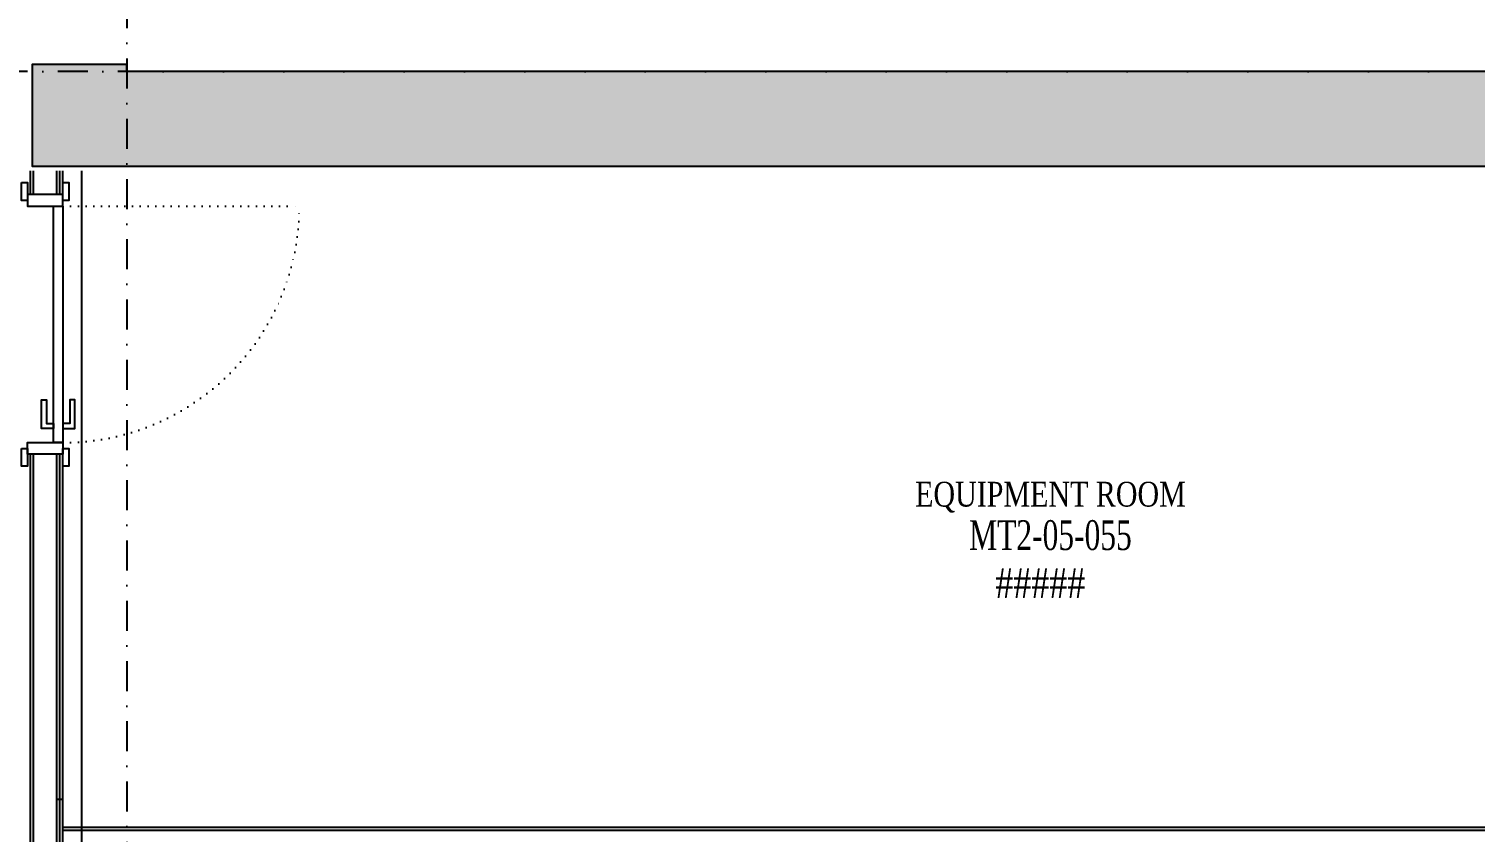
# Model space of a CAD drawing. Header units: inches. Extents: x -772 to 6765, y -813 to 4093.
# Drawn here: x 5059 to 5671, y 3078 to 3418 of the extents above; entities that cross this region are included whole.
import ezdxf
from ezdxf.enums import TextEntityAlignment as Align

# ---------------------------------------------------------------- set-up
doc = ezdxf.new("R2010")
doc.units = ezdxf.units.IN
doc.header["$MEASUREMENT"] = 0
doc.set_wipeout_variables(frame=1)
doc.linetypes.add('DASHDOT', pattern=[25.4, 12.7, -6.35, 0, -6.35])
doc.linetypes.add('DOT2', pattern=[3.175, 0, -3.175])
for name, color, linetype in [('FHM_BEYAZ ALÇIPAN', 7, 'Continuous'), ('FHM_BORDO ALÇIPAN', 190, 'Continuous'), ('FHM_KIRMIZI ALÇIPAN', 1, 'Continuous'), ('H_GAP_Kapi_', 120, 'Continuous'), ('H_GAP_KapiIzdusum', 8, 'DOT2'), ('H_GAP_PozKapi', 9, 'Continuous'), ('H_GAP_WipeoutKapi', 255, 'DOT2'), ('H_ROM_MahalEng', 61, 'Continuous'), ('H_ROM_MahalNumarasi', 61, 'Continuous'), ('H_STR_Aks', 250, 'DASHDOT'), ('H_STR_Betonarme', 4, 'Continuous'), ('H_STR_BetonarmeTarama', 251, 'Continuous')]:
    doc.layers.add(name, color=color, linetype=linetype)
doc.styles.add('HG', font='times.ttf')
doc.styles.add('HG_POZ', font='times.ttf')
doc.styles.add('XR_IZM_MH_PLN_04_ROM$0$HG', font='times.ttf')

# ---------------------------------------------------------------- blocks, each defined once
blk = doc.blocks.new('*U34')
at = {"layer": 'H_GAP_PozKapi', "style": 'HG_POZ'}
blk.add_attdef('K-O', text='', height=15, dxfattribs=at).set_placement((45, 15), align=Align.MIDDLE_CENTER)
at = {"layer": 'H_GAP_PozKapi', "style": 'HG_POZ', "width": 0.7}
blk.add_attdef('KAPIPOZ', text='', height=15, dxfattribs=at).set_placement((45, -30), align=Align.MIDDLE)
at = {"ltscale": 20}
blk.add_wipeout([(0, 3.5), (110, 3.5), (110, -18.5), (0, -18.5)], dxfattribs=at).dxf.layer = 'H_GAP_WipeoutKapi'
for points in [[(-5, 0), (-5, 2.5), (2.5, 2.5), (2.5, 0)], [(0, -15), (5, -15), (5, 0), (0, 0)], [(5, 0), (105, 0), (105, -4), (5, -4)], [(99, 0), (99, 5), (87, 5), (87, 3), (97, 3), (97, 0)], [(110, -15), (105, -15), (105, 0), (110, 0)], [(107.5, 0), (107.5, 2.5), (115, 2.5), (115, 0)], [(99, -4), (99, -9), (87, -9), (87, -7), (97, -7), (97, -4)], [(-5, -17.5), (-5, -15), (2.5, -15), (2.5, -17.5)], [(107.5, -17.5), (107.5, -15), (115, -15), (115, -17.5)]]:
    blk.add_lwpolyline(points, close=True)
at = {"layer": 'H_GAP_KapiIzdusum', "linetype": 'DOT2'}
blk.add_line((5, 0), (5, 100), dxfattribs=at)
blk.add_arc((5, 0), 100, 0, 90, dxfattribs=at)
blk = doc.blocks.new('Not_Mahal')
at = {"color": 0, "style": 'XR_IZM_MH_PLN_04_ROM$0$HG', "width": 0.7}
blk.add_attdef('NO', text='', height=18, dxfattribs=at).set_placement((0, 22.5), align=Align.MIDDLE_CENTER)

msp = doc.modelspace()

# ---------------------------------------------------------------- hatches: boundary and pattern name
at = {"layer": 'H_STR_BetonarmeTarama'}
h = msp.add_hatch(color=256, dxfattribs=at)
h.dxf.hatch_style = 1
h.paths.add_polyline_path([(5990, 3360), (5990, 3400), (5950, 3400), (5100, 3400), (5100, 3402.992), (5060, 3402.992), (5060, 3360)])

# ---------------------------------------------------------------- linework, layer by layer
at = {"layer": 'FHM_BEYAZ ALÇIPAN'}
for points in [[(5059.25, 2592), (5059.25, 3358)], [(5060.5, 2592), (5060.5, 3358)], [(5081, 2592), (5081, 3358)]]:
    msp.add_lwpolyline(points, dxfattribs=at)
at = {"layer": 'FHM_BORDO ALÇIPAN'}
for points in [[(5070.5, 3052), (5070.5, 3092)], [(5071.75, 3052), (5071.75, 3092)], [(5073, 3052), (5073, 3092)]]:
    msp.add_lwpolyline(points, dxfattribs=at)
at = {"layer": 'FHM_KIRMIZI ALÇIPAN'}
for points in [[(5070.5, 3092), (5070.5, 3358)], [(5071.75, 3092), (5071.75, 3358)], [(5073, 3092), (5073, 3358)], [(5070.5, 3092), (5073, 3092)], [(5990, 3080), (5073, 3080)], [(5990, 3078.75), (5073, 3078.75)]]:
    msp.add_lwpolyline(points, dxfattribs=at)
at = {"layer": 'H_STR_Aks'}
msp.add_line((6664.509, 3400), (-659.052, 3400), dxfattribs=at)
at = {"layer": 'H_STR_Betonarme'}
msp.add_lwpolyline([(5990, 3360), (5990, 3400), (5100, 3400), (5100, 3402.992), (5060, 3402.992), (5060, 3360)], close=True, dxfattribs=at)

# ---------------------------------------------------------------- block references
at = {"layer": 'H_ROM_MahalNumarasi'}
ref = msp.add_blockref('Not_Mahal', (5490.938, 3203.814), dxfattribs=dict(at, xscale=0.7, yscale=0.7))
ref.add_attrib('ROOMNAME', 'EQUIPMENT ROOM', dxfattribs={"layer": 'H_ROM_MahalEng', "height": 10.5, "style": 'HG', "width": 0.8}).set_placement((5490.938, 3221.139), align=Align.MIDDLE_CENTER)
ref.add_attrib('NO', 'MT2-05-055', dxfattribs={"layer": '0', "color": 0, "height": 12.6, "style": 'HG', "width": 0.7}).set_placement((5490.938, 3203.814), align=Align.MIDDLE_CENTER)
ref.add_attrib('ALAN', '#####', dxfattribs={"layer": '0', "color": 0, "height": 12.6, "style": 'HG', "width": 0.8}).set_placement((5505.638, 3183.514), align=Align.MIDDLE_RIGHT)

# ---------------------------------------------------------------- next in the draw order: block references
at = {"layer": 'H_GAP_Kapi_'}
ref = msp.add_blockref('*U34', (5073, 3348), dxfattribs=dict(at, rotation=270))
ref.add_attrib('KAPIPOZ', 'AK3 110/220', dxfattribs={"layer": 'H_GAP_PozKapi', "height": 15, "rotation": 450, "style": 'HG_POZ', "width": 0.7}).set_placement((5043, 3303.432), align=Align.MIDDLE)

# ---------------------------------------------------------------- next in the draw order: linework, layer by layer
at = {"layer": 'H_STR_Aks'}
msp.add_line((5100, 4043.005), (5100, -712.77), dxfattribs=at)

doc.saveas('drawing.dxf')
